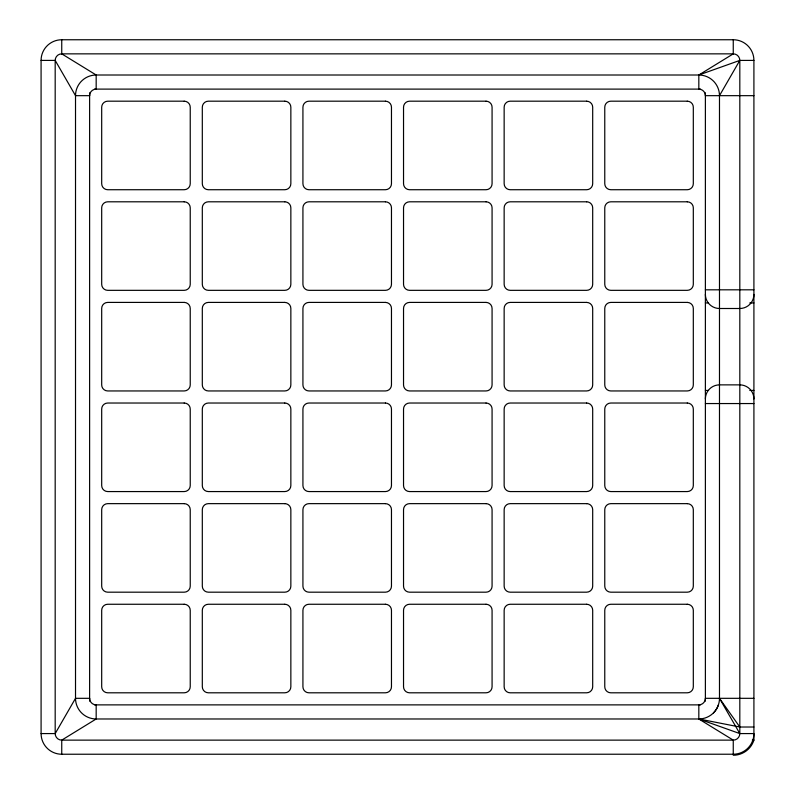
<?xml version="1.0" encoding="UTF-8"?>
<svg xmlns="http://www.w3.org/2000/svg" width="795" height="795" viewBox="0 0 795 795"><rect width="100%" height="100%" fill="white"/><g stroke="black" fill="none" stroke-linecap="round" stroke-linejoin="round"><path stroke-width="1.19" d="M61.742 754.236L61.742 740.135L96.175 718.978L698.825 718.978L739.817 733.576L753.918 733.576A20.64 20.64 0 0 1 733.258 754.226L61.742 754.236A20.64 20.64 0 0 1 41.092 733.576L41.082 60.41A20.64 20.64 0 0 1 61.742 39.76L733.258 39.75A20.64 20.64 0 0 1 753.908 60.41L753.918 740.135L753.412 741.556A21.674 21.674 0 0 1 733.258 755.25M718.442 704.797L718.104 705.751A20.68 20.68 0 0 1 713.433 712.926M61.742 53.851A6.559 6.559 0 0 0 55.183 60.41L55.183 733.576A6.559 6.559 0 0 0 61.742 740.135L733.258 740.135A6.559 6.559 0 0 0 739.817 733.576L719.485 698.318L719.485 95.668L739.817 60.41L753.918 60.41M61.742 39.75L61.742 53.851L96.175 75.008L698.825 75.008L733.258 53.851L733.258 39.75M753.918 95.668L705.384 95.668A6.559 6.559 0 0 0 698.825 89.11L698.825 75.008L739.817 60.41L739.817 733.576M61.742 53.851L733.258 53.851M41.082 60.41L55.183 60.41L75.515 95.668L75.515 698.318L55.183 733.576L41.082 733.576M94.585 89.11L700.415 89.11M705.384 289.817L753.918 289.817M705.384 302.935L708.534 302.935M749.794 302.935L753.918 302.935M705.384 390.434L708.534 390.434M749.794 390.434L753.918 390.434M705.384 403.552L753.918 403.552M753.918 698.318L705.384 698.318A6.559 6.559 0 0 1 698.825 704.877L698.825 718.978L733.258 740.135L733.258 754.236M94.585 704.877L700.415 704.877M739.817 727.018L719.485 698.318A20.65 20.65 0 0 1 698.835 718.968L739.817 727.018L753.918 727.018M752.348 740.135L753.918 740.135M705.384 92.826L705.384 701.15M89.616 92.826L89.616 701.15M698.825 75.008A20.65 20.65 0 0 1 719.475 95.648M705.384 294.398A14.101 14.101 0 0 0 719.485 308.5L739.817 308.5A14.101 14.101 0 0 0 753.918 294.398M753.918 398.961A14.101 14.101 0 0 0 739.817 384.869L719.485 384.869A14.101 14.101 0 0 0 705.384 398.961M733.258 53.851A6.559 6.559 0 0 1 739.817 60.41M89.616 95.668L75.515 95.668A20.65 20.65 0 0 1 96.175 75.018L96.175 89.11A6.559 6.559 0 0 0 89.616 95.668M184.192 101.184L107.723 101.184A6.032 6.032 0 0 0 101.69 107.216L101.69 183.685A6.032 6.032 0 0 0 107.723 189.727L184.192 189.727A6.032 6.032 0 0 0 190.234 183.685L190.234 107.216A6.032 6.032 0 0 0 184.192 101.184M284.809 101.184L208.34 101.184A6.032 6.032 0 0 0 202.308 107.216L202.308 183.685A6.032 6.032 0 0 0 208.34 189.727L284.809 189.727A6.032 6.032 0 0 0 290.851 183.685L290.851 107.216A6.032 6.032 0 0 0 284.809 101.184M385.426 101.184L308.957 101.184A6.032 6.032 0 0 0 302.925 107.216L302.925 183.685A6.032 6.032 0 0 0 308.957 189.727L385.426 189.727A6.032 6.032 0 0 0 391.468 183.685L391.468 107.216A6.032 6.032 0 0 0 385.426 101.184M486.043 101.184L409.574 101.184A6.032 6.032 0 0 0 403.532 107.216L403.532 183.685A6.032 6.032 0 0 0 409.574 189.727L486.043 189.727A6.032 6.032 0 0 0 492.075 183.685L492.075 107.216A6.032 6.032 0 0 0 486.043 101.184M586.66 101.184L510.191 101.184A6.032 6.032 0 0 0 504.149 107.216L504.149 183.685A6.032 6.032 0 0 0 510.191 189.727L586.66 189.727A6.032 6.032 0 0 0 592.692 183.685L592.692 107.216A6.032 6.032 0 0 0 586.66 101.184M687.278 101.184L610.808 101.184A6.032 6.032 0 0 0 604.766 107.216L604.766 183.685A6.032 6.032 0 0 0 610.808 189.727L687.278 189.727A6.032 6.032 0 0 0 693.31 183.685L693.31 107.216A6.032 6.032 0 0 0 687.278 101.184M184.192 201.801L107.723 201.801A6.032 6.032 0 0 0 101.69 207.833L101.69 284.302A6.032 6.032 0 0 0 107.723 290.334L184.192 290.334A6.032 6.032 0 0 0 190.234 284.302L190.234 207.833A6.032 6.032 0 0 0 184.192 201.801M284.809 201.801L208.34 201.801A6.032 6.032 0 0 0 202.308 207.833L202.308 284.302A6.032 6.032 0 0 0 208.34 290.334L284.809 290.334A6.032 6.032 0 0 0 290.851 284.302L290.851 207.833A6.032 6.032 0 0 0 284.809 201.801M385.426 201.801L308.957 201.801A6.032 6.032 0 0 0 302.925 207.833L302.925 284.302A6.032 6.032 0 0 0 308.957 290.334L385.426 290.334A6.032 6.032 0 0 0 391.468 284.302L391.468 207.833A6.032 6.032 0 0 0 385.426 201.801M486.043 201.801L409.574 201.801A6.032 6.032 0 0 0 403.532 207.833L403.532 284.302A6.032 6.032 0 0 0 409.574 290.334L486.043 290.334A6.032 6.032 0 0 0 492.075 284.302L492.075 207.833A6.032 6.032 0 0 0 486.043 201.801M586.66 201.801L510.191 201.801A6.032 6.032 0 0 0 504.149 207.833L504.149 284.302A6.032 6.032 0 0 0 510.191 290.334L586.66 290.334A6.032 6.032 0 0 0 592.692 284.302L592.692 207.833A6.032 6.032 0 0 0 586.66 201.801M687.278 201.801L610.808 201.801A6.032 6.032 0 0 0 604.766 207.833L604.766 284.302A6.032 6.032 0 0 0 610.808 290.334L687.278 290.334A6.032 6.032 0 0 0 693.31 284.302L693.31 207.833A6.032 6.032 0 0 0 687.278 201.801M184.192 302.408L107.723 302.408A6.032 6.032 0 0 0 101.69 308.45L101.69 384.919A6.032 6.032 0 0 0 107.723 390.951L184.192 390.951A6.032 6.032 0 0 0 190.234 384.919L190.234 308.45A6.032 6.032 0 0 0 184.192 302.408M284.809 302.408L208.34 302.408A6.032 6.032 0 0 0 202.308 308.45L202.308 384.919A6.032 6.032 0 0 0 208.34 390.951L284.809 390.951A6.032 6.032 0 0 0 290.851 384.919L290.851 308.45A6.032 6.032 0 0 0 284.809 302.408M385.426 302.408L308.957 302.408A6.032 6.032 0 0 0 302.925 308.45L302.925 384.919A6.032 6.032 0 0 0 308.957 390.951L385.426 390.951A6.032 6.032 0 0 0 391.468 384.919L391.468 308.45A6.032 6.032 0 0 0 385.426 302.408M486.043 302.408L409.574 302.408A6.032 6.032 0 0 0 403.532 308.45L403.532 384.919A6.032 6.032 0 0 0 409.574 390.951L486.043 390.951A6.032 6.032 0 0 0 492.075 384.919L492.075 308.45A6.032 6.032 0 0 0 486.043 302.408M586.66 302.408L510.191 302.408A6.032 6.032 0 0 0 504.149 308.45L504.149 384.919A6.032 6.032 0 0 0 510.191 390.951L586.66 390.951A6.032 6.032 0 0 0 592.692 384.919L592.692 308.45A6.032 6.032 0 0 0 586.66 302.408M687.278 302.408L610.808 302.408A6.032 6.032 0 0 0 604.766 308.45L604.766 384.919A6.032 6.032 0 0 0 610.808 390.951L687.278 390.951A6.032 6.032 0 0 0 693.31 384.919L693.31 308.45A6.032 6.032 0 0 0 687.278 302.408M184.192 403.025L107.723 403.025A6.032 6.032 0 0 0 101.69 409.067L101.69 485.536A6.032 6.032 0 0 0 107.723 491.568L184.192 491.568A6.032 6.032 0 0 0 190.234 485.536L190.234 409.067A6.032 6.032 0 0 0 184.192 403.025M284.809 403.025L208.34 403.025A6.032 6.032 0 0 0 202.308 409.067L202.308 485.536A6.032 6.032 0 0 0 208.34 491.568L284.809 491.568A6.032 6.032 0 0 0 290.851 485.536L290.851 409.067A6.032 6.032 0 0 0 284.809 403.025M385.426 403.025L308.957 403.025A6.032 6.032 0 0 0 302.925 409.067L302.925 485.536A6.032 6.032 0 0 0 308.957 491.568L385.426 491.568A6.032 6.032 0 0 0 391.468 485.536L391.468 409.067A6.032 6.032 0 0 0 385.426 403.025M486.043 403.025L409.574 403.025A6.032 6.032 0 0 0 403.532 409.067L403.532 485.536A6.032 6.032 0 0 0 409.574 491.568L486.043 491.568A6.032 6.032 0 0 0 492.075 485.536L492.075 409.067A6.032 6.032 0 0 0 486.043 403.025M586.66 403.025L510.191 403.025A6.032 6.032 0 0 0 504.149 409.067L504.149 485.536A6.032 6.032 0 0 0 510.191 491.568L586.66 491.568A6.032 6.032 0 0 0 592.692 485.536L592.692 409.067A6.032 6.032 0 0 0 586.66 403.025M687.278 403.025L610.808 403.025A6.032 6.032 0 0 0 604.766 409.067L604.766 485.536A6.032 6.032 0 0 0 610.808 491.568L687.278 491.568A6.032 6.032 0 0 0 693.31 485.536L693.31 409.067A6.032 6.032 0 0 0 687.278 403.025M184.192 503.642L107.723 503.642A6.032 6.032 0 0 0 101.69 509.684L101.69 586.154A6.032 6.032 0 0 0 107.723 592.186L184.192 592.186A6.032 6.032 0 0 0 190.234 586.154L190.234 509.684A6.032 6.032 0 0 0 184.192 503.642M284.809 503.642L208.34 503.642A6.032 6.032 0 0 0 202.308 509.684L202.308 586.154A6.032 6.032 0 0 0 208.34 592.186L284.809 592.186A6.032 6.032 0 0 0 290.851 586.154L290.851 509.684A6.032 6.032 0 0 0 284.809 503.642M385.426 503.642L308.957 503.642A6.032 6.032 0 0 0 302.925 509.684L302.925 586.154A6.032 6.032 0 0 0 308.957 592.186L385.426 592.186A6.032 6.032 0 0 0 391.468 586.154L391.468 509.684A6.032 6.032 0 0 0 385.426 503.642M486.043 503.642L409.574 503.642A6.032 6.032 0 0 0 403.532 509.684L403.532 586.154A6.032 6.032 0 0 0 409.574 592.186L486.043 592.186A6.032 6.032 0 0 0 492.075 586.154L492.075 509.684A6.032 6.032 0 0 0 486.043 503.642M586.66 503.642L510.191 503.642A6.032 6.032 0 0 0 504.149 509.684L504.149 586.154A6.032 6.032 0 0 0 510.191 592.186L586.66 592.186A6.032 6.032 0 0 0 592.692 586.154L592.692 509.684A6.032 6.032 0 0 0 586.66 503.642M687.278 503.642L610.808 503.642A6.032 6.032 0 0 0 604.766 509.684L604.766 586.154A6.032 6.032 0 0 0 610.808 592.186L687.278 592.186A6.032 6.032 0 0 0 693.31 586.154L693.31 509.684A6.032 6.032 0 0 0 687.278 503.642M184.192 604.26L107.723 604.26A6.032 6.032 0 0 0 101.69 610.302L101.69 686.771A6.032 6.032 0 0 0 107.723 692.803L184.192 692.803A6.032 6.032 0 0 0 190.234 686.771L190.234 610.302A6.032 6.032 0 0 0 184.192 604.26M284.809 604.26L208.34 604.26A6.032 6.032 0 0 0 202.308 610.302L202.308 686.771A6.032 6.032 0 0 0 208.34 692.803L284.809 692.803A6.032 6.032 0 0 0 290.851 686.771L290.851 610.302A6.032 6.032 0 0 0 284.809 604.26M385.426 604.26L308.957 604.26A6.032 6.032 0 0 0 302.925 610.302L302.925 686.771A6.032 6.032 0 0 0 308.957 692.803L385.426 692.803A6.032 6.032 0 0 0 391.468 686.771L391.468 610.302A6.032 6.032 0 0 0 385.426 604.26M486.043 604.26L409.574 604.26A6.032 6.032 0 0 0 403.532 610.302L403.532 686.771A6.032 6.032 0 0 0 409.574 692.803L486.043 692.803A6.032 6.032 0 0 0 492.075 686.771L492.075 610.302A6.032 6.032 0 0 0 486.043 604.26M586.66 604.26L510.191 604.26A6.032 6.032 0 0 0 504.149 610.302L504.149 686.771A6.032 6.032 0 0 0 510.191 692.803L586.66 692.803A6.032 6.032 0 0 0 592.692 686.771L592.692 610.302A6.032 6.032 0 0 0 586.66 604.26M687.278 604.26L610.808 604.26A6.032 6.032 0 0 0 604.766 610.302L604.766 686.771A6.032 6.032 0 0 0 610.808 692.803L687.278 692.803A6.032 6.032 0 0 0 693.31 686.771L693.31 610.302A6.032 6.032 0 0 0 687.278 604.26M89.616 698.318L75.515 698.318A20.65 20.65 0 0 0 96.175 718.968L96.175 704.877A6.559 6.559 0 0 1 89.616 698.318"/></g></svg>
